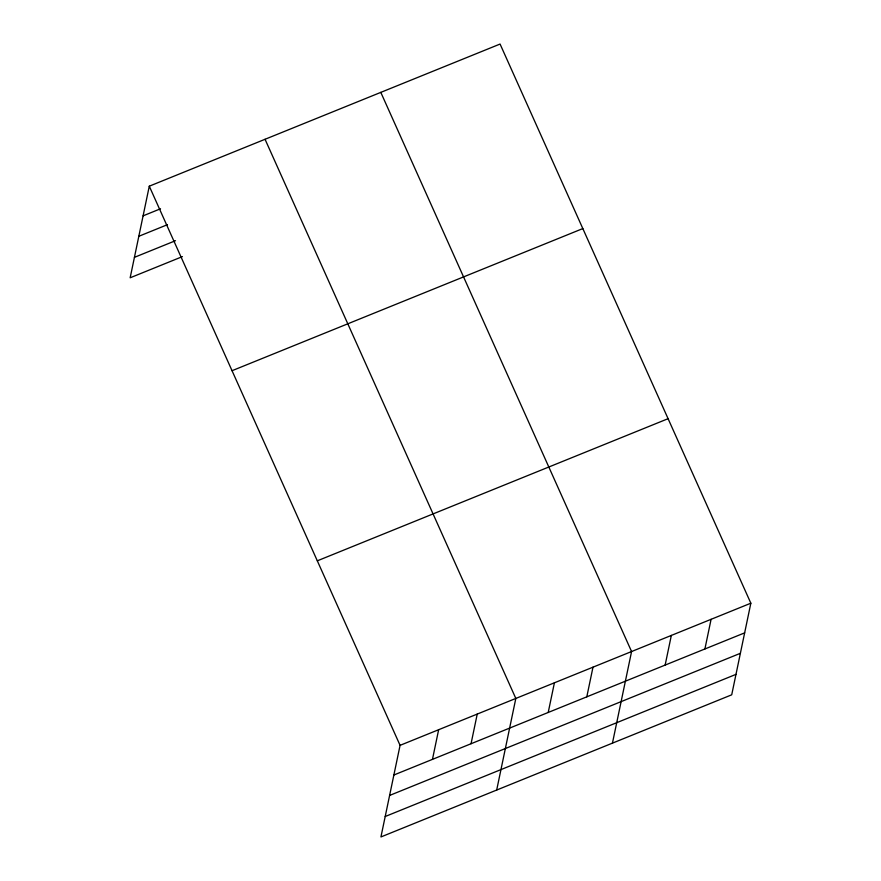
<?xml version="1.0" encoding="UTF-8"?>
<svg xmlns="http://www.w3.org/2000/svg" width="881" height="881" viewBox="0 0 881 881"><rect width="100%" height="100%" fill="white"/><g stroke="black" fill="none" stroke-linecap="round" stroke-linejoin="round"><path stroke-width="1.32" d="M149.285 186.188L400.073 745.348L380.933 836.95L731.715 694.812L750.843 603.21L500.067 44.05L149.285 186.188L130.157 277.79L182.433 256.602M432.461 759.367L438.65 729.71M471.049 743.729L477.238 714.084M496.686 790.048L515.826 698.446L265.049 139.286M548.213 712.465L554.413 682.808M586.801 696.827L592.99 667.17M612.449 743.135L631.578 651.544L380.801 92.373M665.144 665.078L671.333 635.432M704.899 648.967L711.088 619.321M143.096 215.845L160.518 208.775M138.824 236.284L167.456 224.677M134.43 257.34L175.495 240.7M232.044 370.714L582.826 228.575M317.314 560.823L668.084 418.684M400.073 745.348L750.843 603.21M393.873 775.005L744.654 632.866M389.6 795.444L740.381 653.306M385.206 816.511L735.976 674.372"/></g></svg>
